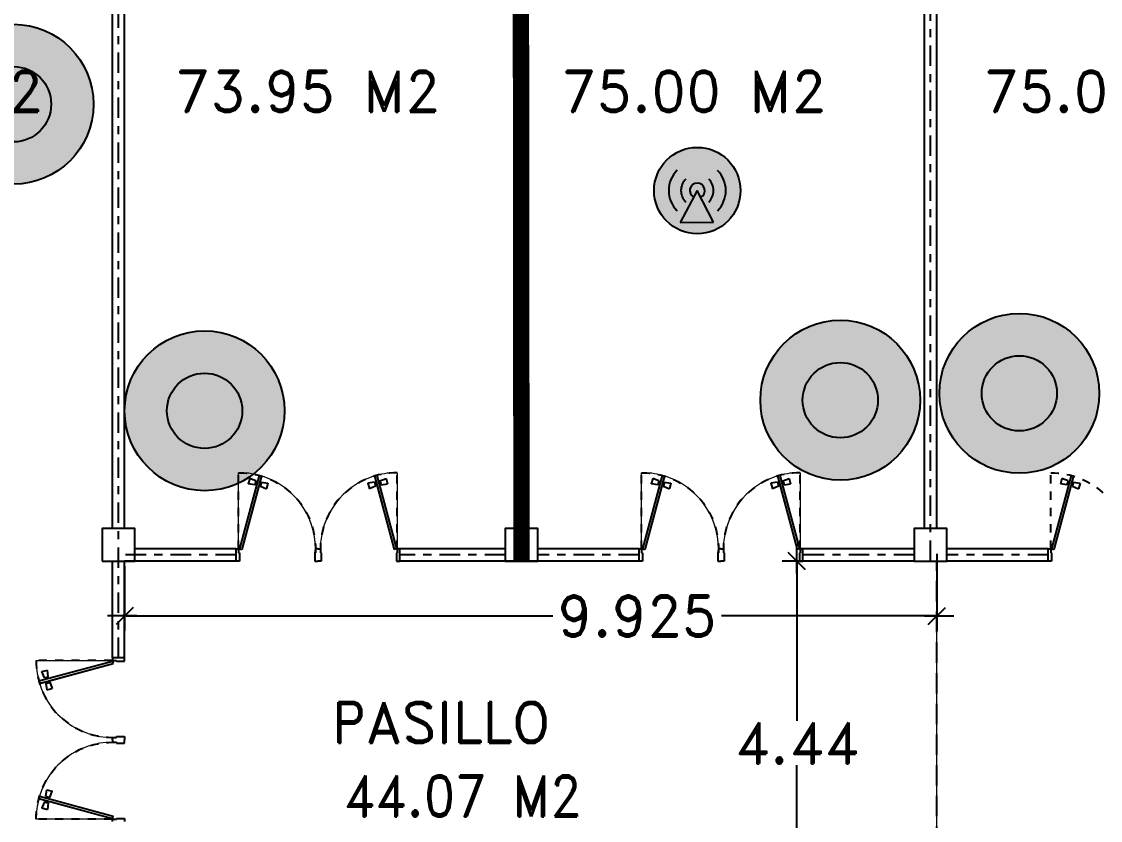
# Model space of a CAD drawing. Header units: millimetres. Extents: x 1590 to 1932, y -48 to 167.
# Drawn here: x 1634.55 to 1647.74, y 99.94 to 109.7 of the extents above; entities that cross this region are included whole.
import ezdxf

# ---------------------------------------------------------------- set-up
doc = ezdxf.new("R2010")
doc.units = ezdxf.units.MM
doc.header["$LTSCALE"] = 0.1
doc.header["$MEASUREMENT"] = 0
doc.header["$PDMODE"] = 35
doc.header["$PDSIZE"] = 0.75
for name, pattern in [('CENTERX2', [4, 2.5, -0.5, 0.5, -0.5]), ('DASHED2', [0.375, 0.25, -0.125]), ('HIDDEN2', [0.1875, 0.125, -0.0625])]:
    doc.linetypes.add(name, pattern=pattern)
doc.layers.get('0').update_dxf_attribs({"linetype": 'CONTINUOUS'})
doc.layers.get('DEFPOINTS').update_dxf_attribs({"linetype": 'CONTINUOUS'})
for name, color, linetype in [('ACCESSP02', 7, 'CONTINUOUS'), ('CABLEADO', 172, 'CONTINUOUS'), ('CALLES', 3, 'CONTINUOUS'), ('CAMARAS', 253, 'CONTINUOUS'), ('PARED', 4, 'CONTINUOUS'), ('TERRENO', 4, 'CONTINUOUS'), ('TEXT', 3, 'CONTINUOUS')]:
    doc.layers.add(name, color=color, linetype=linetype)
doc.styles.add('ROMAND', font='romand.shx')
doc.dimstyles.new('URBA', dxfattribs={"dimtxt": 20, "dimasz": 0.5, "dimexe": 1.25, "dimexo": 0.63, "dimgap": 0.63, "dimtad": 0, "dimtih": 1, "dimtoh": 1, "dimzin": 1, "dimdsep": 46, "dimtxsty": 'ROMAND', "dimcen": 2.5, "dimclrd": 1, "dimclre": 1, "dimclrt": 3, "dimadec": 0, "dimazin": 0, "dimtfac": 1, "dimtmove": 0, "dimatfit": 3, "dimfxl": 1, "dimtvp": 1, "dimtolj": 1, "dimtzin": 1, "dimarcsym": 0})

# ---------------------------------------------------------------- blocks, each defined once
blk = doc.blocks.new('P-GIRO-D')
at = {"color": 1, "linetype": 'HIDDEN2'}
blk.add_line((-0.03, 0.15), (-0.03, 1.08), dxfattribs=at)
at = {"color": 2}
for p, q in [((-0.31, 0.963), (-0.389, 0.952)), ((-0.389, 0.952), (-0.371, 0.884)), ((-0.281, 1.048), (-0.31, 1.041)), ((-0.31, 1.041), (-0.069, 0.142)), ((-0.31, 0.963), (-0.297, 0.915)), ((-0.288, 0.958), (-0.307, 0.953)), ((-0.28, 0.929), (-0.299, 0.924)), ((-0.281, 1.048), (-0.04, 0.15)), ((-0.239, 0.971), (-0.259, 0.966)), ((-0.232, 0.942), (-0.251, 0.937)), ((-0.242, 0.981), (-0.167, 1.011)), ((-0.242, 0.981), (-0.229, 0.933)), ((-0.229, 0.933), (-0.149, 0.944)), ((-0.167, 1.011), (-0.149, 0.944)), ((-0.297, 0.915), (-0.371, 0.884)), ((-1, 0.15), (-0.97, 0.15)), ((-0.97, 0.15), (-0.97, 0.1)), ((-0.04, 0.15), (-0.069, 0.142)), ((-0.03, 0.15), (-0.03, 0.1)), ((0, 0.15), (-0.03, 0.15)), ((-0.96, 0), (-1, 0)), ((-0.97, 0.1), (-0.96, 0.1)), ((-0.96, 0.1), (-0.96, 0)), ((-0.04, 0.1), (-0.04, 0)), ((-0.03, 0.1), (-0.04, 0.1)), ((-0.04, 0), (0, 0))]:
    blk.add_line(p, q, dxfattribs=at)
at = {"color": 1, "linetype": 'HIDDEN2'}
blk.add_arc((-0.04, 0.15), 0.93, 89.3839, 180, dxfattribs=at)
blk = doc.blocks.new('UTP1$0$DIMBLOCK')
at = {"color": 1}
blk.add_line((-7.5, 0), (10.5, 0), dxfattribs=at)
at = {"color": 4}
blk.add_line((-5.25, -5.25), (5.25, 5.25), dxfattribs=at)
blk = doc.blocks.new('*D315')
at = {"color": 1, "linetype": 'Continuous', "transparency": 16777216}
for p, q in [((1645.407, 103.104), (1643.846, 103.104)), ((1644.026, 103.084), (1644.026, 101.152)), ((1644.026, 98.682), (1644.026, 100.612)), ((1645.282, 98.662), (1643.846, 98.662))]:
    blk.add_line(p, q, dxfattribs=at)
at = {"layer": 'DEFPOINTS', "color": 0, "linetype": 'Continuous', "transparency": 16777216}
for p in [(1644.026, 103.104), (1645.469, 103.104), (1645.344, 98.662)]:
    blk.add_point(p, dxfattribs=at)
at = {"color": 1, "linetype": 'Continuous', "transparency": 16777216, "xscale": 0.02, "yscale": 0.02, "zscale": 0.02}
for p, rotation in [((1644.026, 103.104), 90), ((1644.026, 98.662), 270)]:
    blk.add_blockref('UTP1$0$DIMBLOCK', p, dxfattribs=dict(at, rotation=rotation))
at = {"color": 3, "linetype": 'Continuous', "transparency": 16777216, "insert": (1644.026, 100.882), "char_height": 0.5, "attachment_point": 5, "style": 'ROMAND'}
blk.add_mtext('\\A1;4.44', dxfattribs=at)
blk = doc.blocks.new('*D320')
at = {"color": 1, "linetype": 'Continuous', "transparency": 16777216}
for p, q in [((1645.736, 103.192), (1645.736, 102.254)), ((1635.811, 103.042), (1635.811, 102.254)), ((1635.831, 102.434), (1641.042, 102.434)), ((1645.716, 102.434), (1643.106, 102.434))]:
    blk.add_line(p, q, dxfattribs=at)
at = {"layer": 'DEFPOINTS', "color": 0, "linetype": 'Continuous', "transparency": 16777216}
for p in [(1645.736, 103.254), (1635.811, 103.104), (1645.736, 102.434)]:
    blk.add_point(p, dxfattribs=at)
at = {"color": 1, "linetype": 'Continuous', "transparency": 16777216, "xscale": 0.02, "yscale": 0.02, "zscale": 0.02, "rotation": 180}
blk.add_blockref('UTP1$0$DIMBLOCK', (1635.811, 102.434), dxfattribs=at)
at = {"color": 1, "linetype": 'Continuous', "transparency": 16777216, "xscale": 0.02, "yscale": 0.02, "zscale": 0.02}
blk.add_blockref('UTP1$0$DIMBLOCK', (1645.736, 102.434), dxfattribs=at)
at = {"color": 3, "linetype": 'Continuous', "transparency": 16777216, "insert": (1642.074, 102.434), "char_height": 0.5, "attachment_point": 5, "style": 'ROMAND'}
blk.add_mtext('\\A1;9.925', dxfattribs=at)
blk = doc.blocks.new('cams')
at = {"layer": 'CAMARAS', "linetype": 'Continuous', "true_color": 0xffffff}
h = blk.add_hatch(color=7, dxfattribs=at)
h.dxf.hatch_style = 1
h.paths.add_polyline_path([(-0.977, 0, 1), (0.977, 0, 1)])
h.paths.add_polyline_path([(0.46, 0, -1), (-0.46, 0, -1)], flags=16)
at = {"layer": 'CAMARAS', "linetype": 'Continuous', "true_color": 0x939598}
h = blk.add_hatch(color=252, dxfattribs=at)
h.dxf.hatch_style = 1
h.paths.add_polyline_path([(-0.46, 0, 1), (0.46, 0, 1)])
at = {"layer": 'CAMARAS', "color": 0, "linetype": 'Continuous'}
for radius in [0.977, 0.977, 0.977, 0.46]:
    blk.add_circle((0, 0), radius, dxfattribs=at)
blk = doc.blocks.new('PuntoAcceso02')
at = {"layer": 'ACCESSP02', "linetype": 'Continuous'}
h = blk.add_hatch(color=256, dxfattribs=at)
h.set_gradient(color1=(237, 31, 36), color2=(247, 171, 174))
h.paths.add_polyline_path([(-0.528, 0, 1), (0.528, 0, 1)])
h.paths.add_polyline_path([(0.042, -0.082), (0.2, -0.388), (-0.209, -0.39), (-0.043, -0.081, -4.049664)], flags=16)
h = blk.add_hatch(color=256, dxfattribs=at)
h.set_gradient(color1=(247, 171, 174), color2=(247, 171, 174))
h.paths.add_polyline_path([(-0.209, -0.39), (0.2, -0.388), (0, 0)])
h = blk.add_hatch(color=256, dxfattribs=at)
h.set_gradient(color1=(153, 27, 30), color2=(237, 31, 36))
h.paths.add_polyline_path([(0, 0), (0.042, -0.082, 4.049664), (-0.043, -0.081)])
at = {"layer": 'ACCESSP02', "color": 18, "linetype": 'Continuous', "true_color": 0x000000}
for p, q in [((0, 0), (-0.209, -0.39)), ((0.2, -0.388), (0, 0)), ((-0.209, -0.39), (0.2, -0.388))]:
    blk.add_line(p, q, dxfattribs=at)
blk.add_circle((0, 0), 0.528, dxfattribs=at)
for radius, start, end in [(0.349, 134.9548, 225.0265), (0.199, 134.9548, 225.0265), (0.199, 314.9548, 45.0265), (0.349, 314.9548, 45.0265), (0.092, 297.3127, 241.8295)]:
    blk.add_arc((0, 0), radius, start, end, dxfattribs=at)

msp = doc.modelspace()

# ---------------------------------------------------------------- linework, layer by layer
at = {"color": 8, "linetype": 'DASHED2', "ltscale": 10}
msp.add_line((1645.7358, 98.8619), (1645.7358, 103.1043), dxfattribs=at)
at = {"layer": 'CABLEADO', "linetype": 'Continuous', "const_width": 0.2}
msp.add_lwpolyline([(1630.81, 113.6093), (1630.8208, 118.0211), (1640.6461, 118.0179), (1640.6608, 103.1061)], dxfattribs=at)
at = {"layer": 'CALLES', "color": 4, "linetype": 'Continuous'}
for points in [[(1635.5358, 103.1043), (1635.9358, 103.1043), (1635.9358, 103.5043), (1635.5358, 103.5043)], [(1640.4608, 103.1043), (1640.8608, 103.1043), (1640.8608, 103.5043), (1640.4608, 103.5043)], [(1645.4608, 103.1043), (1645.8608, 103.1043), (1645.8608, 103.5043), (1645.4608, 103.5043)]]:
    msp.add_lwpolyline(points, close=True, dxfattribs=at)
at = {"layer": 'CAMARAS', "color": 3, "linetype": 'Continuous', "lineweight": 0}
for p, q in [((1635.6608, 103.5043), (1635.6608, 117.7043)), ((1635.8108, 117.7043), (1635.8108, 103.5043)), ((1645.5858, 103.5043), (1645.5858, 117.7043))]:
    msp.add_line(p, q, dxfattribs=at)
at = {"layer": 'CAMARAS', "color": 4, "linetype": 'Continuous', "lineweight": 0}
for p, q in [((1640.5858, 103.5043), (1640.5858, 117.7043)), ((1640.7358, 117.7043), (1640.7358, 103.5043)), ((1635.5358, 103.1043), (1635.5358, 103.5043)), ((1635.5358, 103.5043), (1635.6608, 103.5043)), ((1635.8108, 103.5043), (1635.9358, 103.5043)), ((1635.9358, 103.5043), (1635.9358, 103.2543)), ((1640.4608, 103.2543), (1640.4608, 103.5043)), ((1640.4608, 103.5043), (1640.5858, 103.5043)), ((1640.7358, 103.5043), (1640.8608, 103.5043)), ((1640.8608, 103.5043), (1640.8608, 103.2543)), ((1645.4608, 103.2543), (1645.4608, 103.5043)), ((1645.4608, 103.5043), (1645.5858, 103.5043)), ((1635.6608, 103.1043), (1635.5358, 103.1043)), ((1635.6608, 101.9206), (1635.6608, 103.1043)), ((1635.8108, 103.1043), (1635.8108, 101.9206)), ((1645.7358, 103.1043), (1645.4608, 103.1043))]:
    msp.add_line(p, q, dxfattribs=at)
at = {"layer": 'CAMARAS', "color": 1, "linetype": 'Continuous', "lineweight": 0}
for p, q in [((1637.2033, 103.257), (1637.2033, 104.1843)), ((1639.1433, 104.1843), (1639.1433, 103.257)), ((1642.1283, 103.257), (1642.1283, 104.1843)), ((1644.0683, 104.1843), (1644.0683, 103.257)), ((1634.7308, 101.8906), (1635.6581, 101.8906)), ((1635.6581, 99.9506), (1634.7308, 99.9506))]:
    msp.add_line(p, q, dxfattribs=at)
at = {"layer": 'CAMARAS', "color": 2, "linetype": 'Continuous', "lineweight": 0}
for p, q in [((1637.4532, 104.0338), (1637.2422, 103.2466)), ((1637.3224, 104.0481), (1637.3405, 104.1158)), ((1637.4023, 104.0371), (1637.3224, 104.0481)), ((1637.3405, 104.1158), (1637.4152, 104.0854)), ((1637.4049, 104.0468), (1637.4023, 104.0371)), ((1637.4242, 104.0416), (1637.4049, 104.0468)), ((1637.4152, 104.0854), (1637.4126, 104.0757)), ((1637.4126, 104.0757), (1637.432, 104.0706)), ((1637.432, 104.0706), (1637.4242, 104.0416)), ((1637.4725, 104.0286), (1637.4532, 104.0338)), ((1637.454, 104.1527), (1637.4829, 104.1449)), ((1637.4828, 104.1444), (1637.4609, 104.0628)), ((1637.4609, 104.0628), (1637.4803, 104.0576)), ((1637.4699, 104.019), (1637.4725, 104.0286)), ((1637.4803, 104.0576), (1637.4828, 104.0673)), ((1637.4829, 104.1449), (1637.4828, 104.1444)), ((1637.4828, 104.0673), (1637.5627, 104.0562)), ((1637.5627, 104.0562), (1637.5446, 103.9886)), ((1638.7838, 104.0562), (1638.8637, 104.0673)), ((1638.8019, 103.9886), (1638.7838, 104.0562)), ((1638.8636, 104.1449), (1638.8926, 104.1527)), ((1638.8637, 104.1444), (1638.8636, 104.1449)), ((1638.8856, 104.0628), (1638.8637, 104.1444)), ((1638.8637, 104.0673), (1638.8663, 104.0576)), ((1638.8663, 104.0576), (1638.8856, 104.0628)), ((1638.8933, 104.0338), (1638.874, 104.0286)), ((1638.874, 104.0286), (1638.8766, 104.019)), ((1639.1043, 103.2466), (1638.8933, 104.0338)), ((1638.9146, 104.0706), (1638.9339, 104.0757)), ((1638.9223, 104.0416), (1638.9146, 104.0706)), ((1638.9416, 104.0468), (1638.9223, 104.0416)), ((1638.9313, 104.0854), (1639.006, 104.1158)), ((1638.9339, 104.0757), (1638.9313, 104.0854)), ((1638.9442, 104.0371), (1638.9416, 104.0468)), ((1639.0241, 104.0481), (1638.9442, 104.0371)), ((1639.006, 104.1158), (1639.0241, 104.0481)), ((1642.3782, 104.0338), (1642.1672, 103.2466)), ((1642.2474, 104.0481), (1642.2655, 104.1158)), ((1642.3273, 104.0371), (1642.2474, 104.0481)), ((1642.2655, 104.1158), (1642.3402, 104.0854)), ((1642.3299, 104.0468), (1642.3273, 104.0371)), ((1642.3492, 104.0416), (1642.3299, 104.0468)), ((1642.3402, 104.0854), (1642.3376, 104.0757)), ((1642.3376, 104.0757), (1642.357, 104.0706)), ((1642.357, 104.0706), (1642.3492, 104.0416)), ((1642.3975, 104.0286), (1642.3782, 104.0338)), ((1642.379, 104.1527), (1642.4079, 104.1449)), ((1642.4078, 104.1444), (1642.3859, 104.0628)), ((1642.3859, 104.0628), (1642.4053, 104.0576)), ((1642.3949, 104.019), (1642.3975, 104.0286)), ((1642.4053, 104.0576), (1642.4078, 104.0673)), ((1642.4079, 104.1449), (1642.4078, 104.1444)), ((1642.4078, 104.0673), (1642.4877, 104.0562)), ((1642.4877, 104.0562), (1642.4696, 103.9886)), ((1643.7088, 104.0562), (1643.7887, 104.0673)), ((1643.7269, 103.9886), (1643.7088, 104.0562)), ((1643.7886, 104.1449), (1643.8176, 104.1527)), ((1643.7887, 104.1444), (1643.7886, 104.1449)), ((1643.8106, 104.0628), (1643.7887, 104.1444)), ((1643.7887, 104.0673), (1643.7913, 104.0576)), ((1643.7913, 104.0576), (1643.8106, 104.0628)), ((1643.8183, 104.0338), (1643.799, 104.0286)), ((1643.799, 104.0286), (1643.8016, 104.019)), ((1644.0293, 103.2466), (1643.8183, 104.0338)), ((1643.8396, 104.0706), (1643.8589, 104.0757)), ((1643.8473, 104.0416), (1643.8396, 104.0706)), ((1643.8666, 104.0468), (1643.8473, 104.0416)), ((1643.8563, 104.0854), (1643.931, 104.1158)), ((1643.8589, 104.0757), (1643.8563, 104.0854)), ((1643.8692, 104.0371), (1643.8666, 104.0468)), ((1643.9491, 104.0481), (1643.8692, 104.0371)), ((1643.931, 104.1158), (1643.9491, 104.0481)), ((1637.5446, 103.9886), (1637.4699, 104.019)), ((1638.8766, 104.019), (1638.8019, 103.9886)), ((1642.4696, 103.9886), (1642.3949, 104.019)), ((1643.8016, 104.019), (1643.7269, 103.9886)), ((1635.9358, 103.2543), (1637.1733, 103.2543)), ((1637.2422, 103.2466), (1637.2033, 103.257)), ((1638.1333, 103.2043), (1638.1433, 103.2543)), ((1638.1433, 103.2543), (1638.1733, 103.2543)), ((1638.1733, 103.2543), (1638.2033, 103.2543)), ((1638.2033, 103.2543), (1638.2033, 103.2043)), ((1639.1433, 103.257), (1639.1043, 103.2466)), ((1639.1733, 103.2543), (1640.4608, 103.2543)), ((1640.8608, 103.2543), (1642.0983, 103.2543)), ((1642.1672, 103.2466), (1642.1283, 103.257)), ((1643.0583, 103.2043), (1643.0683, 103.2543)), ((1643.0683, 103.2543), (1643.0983, 103.2543)), ((1643.0983, 103.2543), (1643.1283, 103.2543)), ((1643.1283, 103.2543), (1643.1283, 103.2043)), ((1644.0683, 103.257), (1644.0293, 103.2466)), ((1644.0983, 103.2543), (1645.4608, 103.2543)), ((1638.1333, 103.1043), (1638.1333, 103.2043)), ((1638.1733, 103.1043), (1638.1333, 103.1043)), ((1638.2133, 103.1043), (1638.1733, 103.1043)), ((1638.2033, 103.2043), (1638.2133, 103.2043)), ((1638.2133, 103.2043), (1638.2133, 103.1043)), ((1643.0583, 103.1043), (1643.0583, 103.2043)), ((1643.0983, 103.1043), (1643.0583, 103.1043)), ((1643.1383, 103.1043), (1643.0983, 103.1043)), ((1643.1283, 103.2043), (1643.1383, 103.2043)), ((1643.1383, 103.2043), (1643.1383, 103.1043)), ((1635.6685, 101.8516), (1634.8813, 101.6407)), ((1635.6581, 101.8906), (1635.6685, 101.8516)), ((1634.7994, 101.7533), (1634.867, 101.7714)), ((1634.8297, 101.6786), (1634.7994, 101.7533)), ((1634.8394, 101.6812), (1634.8297, 101.6786)), ((1634.8446, 101.6619), (1634.8394, 101.6812)), ((1634.8735, 101.6697), (1634.8446, 101.6619)), ((1634.867, 101.7714), (1634.878, 101.6916)), ((1634.878, 101.6916), (1634.8684, 101.689)), ((1634.8684, 101.689), (1634.8735, 101.6697)), ((1634.7702, 101.6109), (1634.7625, 101.6399)), ((1634.7707, 101.611), (1634.7702, 101.6109)), ((1634.8523, 101.6329), (1634.7707, 101.611)), ((1634.8478, 101.611), (1634.8575, 101.6136)), ((1634.8589, 101.5312), (1634.8478, 101.611)), ((1634.8575, 101.6136), (1634.8523, 101.6329)), ((1634.9265, 101.5493), (1634.8589, 101.5312)), ((1634.8813, 101.6407), (1634.8865, 101.6214)), ((1634.8865, 101.6214), (1634.8961, 101.624)), ((1634.8961, 101.624), (1634.9265, 101.5493)), ((1635.6608, 100.9506), (1635.7108, 100.9506)), ((1635.6608, 100.9206), (1635.6608, 100.9506)), ((1635.6608, 100.8906), (1635.6608, 100.9206)), ((1635.7108, 100.8806), (1635.6608, 100.8906)), ((1635.7108, 100.9506), (1635.7108, 100.9606)), ((1635.7108, 100.9606), (1635.8108, 100.9606)), ((1635.8108, 100.8806), (1635.7108, 100.8806)), ((1635.8108, 100.9606), (1635.8108, 100.9206)), ((1635.8108, 100.9206), (1635.8108, 100.8806)), ((1634.7625, 100.2013), (1634.7702, 100.2303)), ((1634.7702, 100.2303), (1634.7707, 100.2302)), ((1634.7707, 100.2302), (1634.8523, 100.2083)), ((1634.8478, 100.2302), (1634.8589, 100.31)), ((1634.8575, 100.2276), (1634.8478, 100.2302)), ((1634.8523, 100.2083), (1634.8575, 100.2276)), ((1634.8589, 100.31), (1634.9265, 100.2919)), ((1634.8865, 100.2198), (1634.8813, 100.2005)), ((1634.8961, 100.2172), (1634.8865, 100.2198)), ((1634.9265, 100.2919), (1634.8961, 100.2172)), ((1634.7994, 100.0879), (1634.8297, 100.1626)), ((1634.867, 100.0698), (1634.7994, 100.0879)), ((1634.8297, 100.1626), (1634.8394, 100.16)), ((1634.8394, 100.16), (1634.8446, 100.1793)), ((1634.8446, 100.1793), (1634.8735, 100.1715)), ((1634.878, 100.1496), (1634.867, 100.0698)), ((1634.8735, 100.1715), (1634.8684, 100.1522)), ((1634.8684, 100.1522), (1634.878, 100.1496)), ((1634.8813, 100.2005), (1635.6685, 99.9896)), ((1635.6685, 99.9896), (1635.6581, 99.9506))]:
    msp.add_line(p, q, dxfattribs=at)
at = {"layer": 'CAMARAS', "color": 6, "linetype": 'Continuous', "lineweight": 0}
for p, q in [((1637.1733, 103.2543), (1637.1733, 103.1043)), ((1639.1733, 103.1043), (1639.1733, 103.2543)), ((1642.0983, 103.2543), (1642.0983, 103.1043)), ((1644.0983, 103.1043), (1644.0983, 103.2543)), ((1637.1733, 103.1043), (1635.8108, 103.1043)), ((1642.0983, 103.1043), (1639.1733, 103.1043)), ((1645.4608, 103.1043), (1644.0983, 103.1043)), ((1635.8108, 101.9206), (1635.6608, 101.9206))]:
    msp.add_line(p, q, dxfattribs=at)
at = {"layer": 'CAMARAS', "color": 8, "linetype": 'Continuous', "lineweight": 0}
msp.add_line((1645.7358, 98.8619), (1645.7358, 103.1043), dxfattribs=at)
at = {"layer": 'CAMARAS', "color": 1, "linetype": 'Continuous', "lineweight": 0}
for centre, start, end in [((1637.2133, 103.2543), 75, 90.6161), ((1639.1333, 103.2543), 89.3839, 105), ((1642.1383, 103.2543), 75, 90.6161), ((1644.0583, 103.2543), 89.3839, 105), ((1637.2133, 103.2543), 0, 73.15143), ((1637.2133, 103.2543), 0, 73.15143), ((1639.1333, 103.2543), 106.84857, 180), ((1639.1333, 103.2543), 106.84857, 180), ((1642.1383, 103.2543), 0, 73.15143), ((1642.1383, 103.2543), 0, 73.15143), ((1644.0583, 103.2543), 106.84857, 180), ((1644.0583, 103.2543), 106.84857, 180), ((1635.6608, 101.8806), 179.3839, 195), ((1635.6608, 101.8806), 196.84857, 270), ((1635.6608, 101.8806), 196.84857, 270), ((1635.6608, 99.9606), 90, 163.15143), ((1635.6608, 99.9606), 90, 163.15143), ((1635.6608, 99.9606), 165, 180.6161)]:
    msp.add_arc(centre, 0.93, start, end, dxfattribs=at)
at = {"layer": 'PARED', "color": 8, "linetype": 'CENTERX2'}
for p, q in [((1635.7358, 101.9206), (1635.7358, 118.1043)), ((1640.6608, 103.1061), (1640.6608, 118.1043)), ((1645.6608, 103.1061), (1645.6608, 118.1043)), ((1637.1733, 103.1793), (1635.7358, 103.1793)), ((1640.4608, 103.1793), (1639.1733, 103.1793)), ((1642.0983, 103.1793), (1640.8608, 103.1793)), ((1645.4608, 103.1793), (1644.0983, 103.1793)), ((1647.0983, 103.1793), (1645.8608, 103.1793))]:
    msp.add_line(p, q, dxfattribs=at)
at = {"layer": 'PARED', "color": 3}
for p, q in [((1635.6608, 103.5043), (1635.6608, 117.7043)), ((1635.8108, 103.5043), (1635.8108, 117.7043)), ((1645.5858, 103.5043), (1645.5858, 117.7043)), ((1645.7358, 103.5043), (1645.7358, 117.7043))]:
    msp.add_line(p, q, dxfattribs=at)
at = {"layer": 'PARED'}
for p, q in [((1640.5858, 103.5043), (1640.5858, 117.7043)), ((1640.7358, 103.5043), (1640.7358, 117.7043)), ((1635.6608, 101.9206), (1635.6608, 103.1043)), ((1635.8108, 101.9206), (1635.8108, 103.1043))]:
    msp.add_line(p, q, dxfattribs=at)
at = {"layer": 'TERRENO', "color": 2, "linetype": 'Continuous'}
for p, q in [((1637.1733, 103.2543), (1635.9358, 103.2543)), ((1640.4608, 103.2543), (1639.1733, 103.2543)), ((1642.0983, 103.2543), (1640.8608, 103.2543)), ((1645.4608, 103.2543), (1644.0983, 103.2543)), ((1647.0983, 103.2543), (1645.8608, 103.2543))]:
    msp.add_line(p, q, dxfattribs=at)
at = {"layer": 'TERRENO', "color": 6, "linetype": 'Continuous'}
for p, q in [((1637.1733, 103.1043), (1637.1733, 103.2543)), ((1639.1733, 103.1043), (1639.1733, 103.2543)), ((1642.0983, 103.1043), (1642.0983, 103.2543)), ((1644.0983, 103.1043), (1644.0983, 103.2543)), ((1647.0983, 103.1043), (1647.0983, 103.2543)), ((1637.1733, 103.1043), (1635.8108, 103.1043)), ((1642.0983, 103.1043), (1639.1733, 103.1043)), ((1645.4608, 103.1043), (1644.0983, 103.1043)), ((1647.0983, 103.1043), (1645.8608, 103.1043)), ((1635.8108, 101.9206), (1635.6608, 101.9206))]:
    msp.add_line(p, q, dxfattribs=at)

# ---------------------------------------------------------------- block references
at = {"layer": 'ACCESSP02', "linetype": 'Continuous'}
msp.add_blockref('PuntoAcceso02', (1642.809, 107.6326), dxfattribs=at)
at = {"layer": 'CAMARAS', "color": 0, "linetype": 'Continuous'}
for p in [(1634.4531, 108.6872), (1644.5569, 105.0707), (1646.7448, 105.1545), (1636.7879, 104.9413)]:
    msp.add_blockref('cams', p, dxfattribs=at)
at = {"layer": 'PARED', "xscale": -1}
for p in [(1637.1733, 103.1043), (1642.0983, 103.1043), (1647.0983, 103.1043)]:
    msp.add_blockref('P-GIRO-D', p, dxfattribs=at)
at = {"layer": 'PARED'}
for p in [(1639.1733, 103.1043), (1644.0983, 103.1043)]:
    msp.add_blockref('P-GIRO-D', p, dxfattribs=at)
at = {"layer": 'PARED', "rotation": 90}
msp.add_blockref('P-GIRO-D', (1635.8108, 101.9206), dxfattribs=at)
at = {"layer": 'PARED', "xscale": -1, "rotation": 90}
msp.add_blockref('P-GIRO-D', (1635.8108, 99.9206), dxfattribs=at)

# ---------------------------------------------------------------- texts
at = {"layer": 'TEXT', "style": 'ROMAND'}
for s, p in [('97.20 M2', (1631.5779, 108.5948)), ('73.95 M2', (1636.4309, 108.5948)), ('75.00 M2', (1641.1516, 108.5948)), ('75.00 M2', (1646.3135, 108.5948)), ('PASILLO', (1638.3376, 100.8826))]:
    msp.add_text(s, height=0.5, dxfattribs=at).set_placement(p)
at = {"layer": 'TEXT', "style": 'ROMAND', "width": 0.9}
msp.add_text('44.07 M2', height=0.5, dxfattribs=at).set_placement((1638.4828, 99.9854))

# ---------------------------------------------------------------- dimensions: what is measured, and where the dimension line sits
at = {"color": 7, "linetype": 'Continuous'}
dim = msp.add_linear_dim(base=(1645.7358, 102.4336), p1=(1635.8108, 103.1043), p2=(1645.7358, 103.2543), dimstyle='URBA', override={"dimtxt": 0.5, "dimasz": 0.02, "dimexe": 0.18, "dimexo": 0.0625, "dimgap": 0.02, "dimdec": 3, "dimzin": 0, "dimblk1": 'UTP1$0$DIMBLOCK', "dimblk2": 'UTP1$0$DIMBLOCK', "dimsah": 1, "dimcen": 0.09, "dimtdec": 4, "dimtofl": 0, "dimtmove": 1, "dimtvp": 0, "dimtzin": 0}, dxfattribs=at)
dim.commit()
dim.dimension.update_dxf_attribs({"geometry": '*D320', "text_midpoint": (1642.0736, 102.4336), "dimtype": 160})
dim = msp.add_linear_dim(base=(1644.0262, 103.1043), p1=(1645.3441, 98.6619), p2=(1645.4691, 103.1043), angle=90, dimstyle='URBA', override={"dimtxt": 0.5, "dimasz": 0.02, "dimexe": 0.18, "dimexo": 0.0625, "dimgap": 0.02, "dimzin": 0, "dimblk1": 'UTP1$0$DIMBLOCK', "dimblk2": 'UTP1$0$DIMBLOCK', "dimsah": 1, "dimcen": 0.09, "dimtdec": 4, "dimtofl": 0, "dimtmove": 1, "dimtvp": 0, "dimtzin": 0}, dxfattribs=at)
dim.commit()
dim.dimension.update_dxf_attribs({"geometry": '*D315', "text_midpoint": (1644.0262, 100.8823), "dimtype": 160})

doc.saveas('drawing.dxf')
